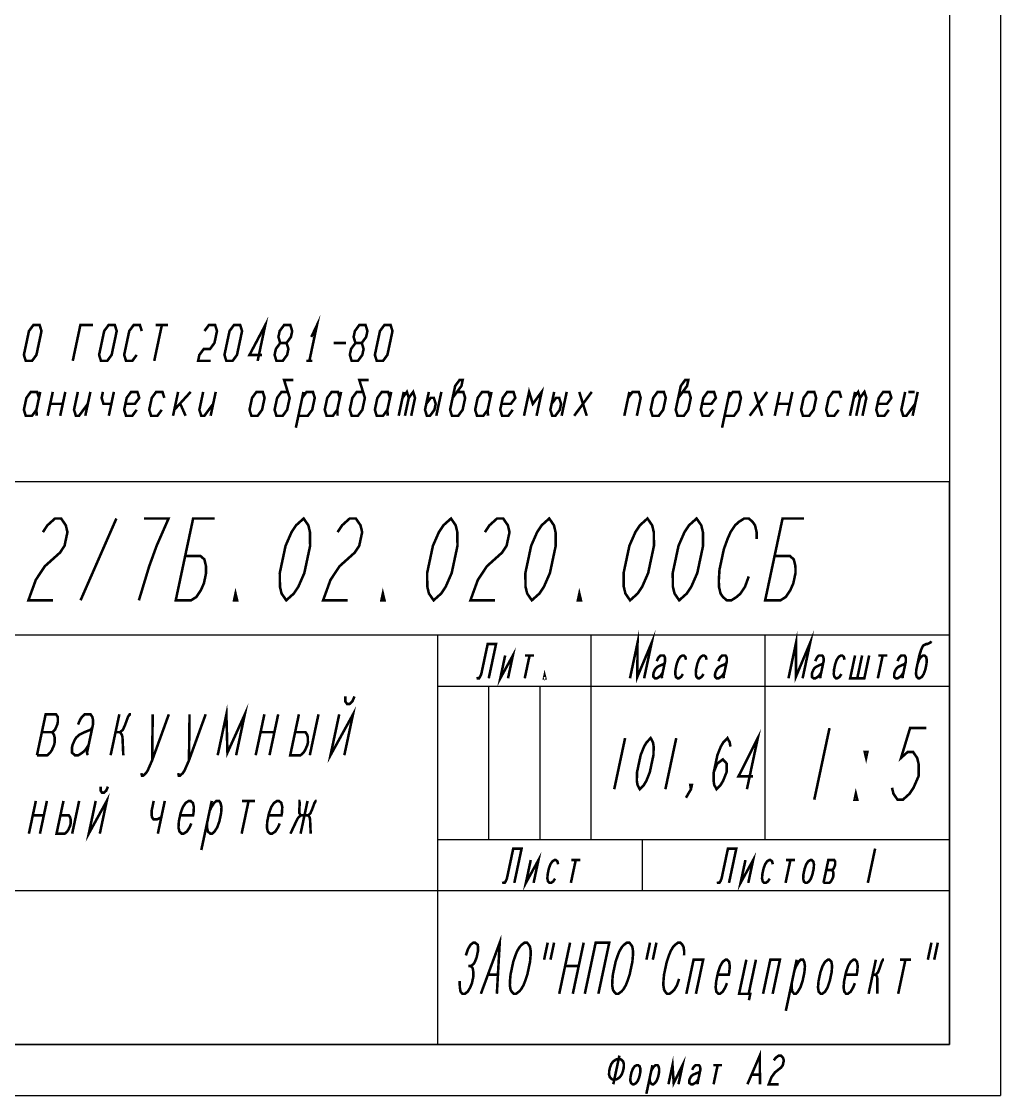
# Model space of a CAD drawing. Header units: millimetres. Extents: x 0 to 594, y 0 to 420.
# Drawn here: x 498.3 to 594, y 0 to 105 of the extents above; entities that cross this region are included whole.
import ezdxf

# ---------------------------------------------------------------- set-up
doc = ezdxf.new("R2010")
doc.units = ezdxf.units.MM
doc.header["$LTSCALE"] = 32.67
doc.layers.get('0').update_dxf_attribs({"linetype": 'CONTINUOUS'})

msp = doc.modelspace()

# ---------------------------------------------------------------- linework, layer by layer
at = {"color": 7, "linetype": 'Continuous'}
for p, q in [((594, 420), (594, 0)), ((589, 415), (589, 5)), ((589, 60), (404, 60)), ((589, 5), (589, 60)), ((589, 45), (404, 45)), ((539, 5), (539, 45)), ((554, 25), (554, 45)), ((571, 25), (571, 45)), ((589, 40), (539, 40)), ((544, 25), (544, 40)), ((549, 25), (549, 40)), ((589, 25), (539, 25)), ((559, 20), (559, 25)), ((589, 20), (404, 20)), ((20, 5), (589, 5)), ((589, 5), (404, 5)), ((0, 0), (594, 0))]:
    msp.add_line(p, q, dxfattribs=at)
at = {"color": 2, "linetype": 'Continuous', "const_width": 0.25}
for points in [[(521.4055, 71.8199), (522.1495, 75.3199), (520.6108, 72.4032), (521.8358, 72.4032)], [(526.6484, 74.1532), (527.2026, 75.3199), (526.4587, 71.8199)], [(498.743, 71.8199), (498.5608, 72.4032), (499.0568, 74.7366), (499.487, 75.3199), (500.0995, 75.3199), (500.2817, 74.7366), (499.7858, 72.4032), (499.3555, 71.8199), (498.743, 71.8199)], [(503.3368, 71.8199), (504.0807, 75.3199), (505.3057, 75.3199)], [(506.0931, 71.8199), (505.9108, 72.4032), (506.4067, 74.7366), (506.837, 75.3199), (507.4495, 75.3199), (507.6318, 74.7366), (507.1358, 72.4032), (506.7056, 71.8199), (506.0931, 71.8199)], [(510.0818, 74.7366), (509.8995, 75.3199), (509.287, 75.3199), (508.8568, 74.7366), (508.3608, 72.4032), (508.5431, 71.8199), (509.1555, 71.8199), (509.5858, 72.4032)], [(512.0433, 75.3199), (511.2993, 71.8199)], [(511.4308, 75.3199), (512.6558, 75.3199)], [(516.2068, 74.7366), (516.637, 75.3199), (517.2495, 75.3199), (517.4317, 74.7366), (517.1838, 73.5699), (516.7535, 72.9866), (516.141, 72.9866), (515.7108, 72.4032), (515.5868, 71.8199), (516.8118, 71.8199)], [(518.3431, 71.8199), (518.1608, 72.4032), (518.6568, 74.7366), (519.087, 75.3199), (519.6995, 75.3199), (519.8818, 74.7366), (519.3858, 72.4032), (518.9556, 71.8199), (518.3431, 71.8199)], [(524.2275, 73.5699), (524.6578, 74.1532), (524.7818, 74.7366), (524.5995, 75.3199), (523.987, 75.3199), (523.5568, 74.7366), (523.4328, 74.1532), (523.615, 73.5699)], [(531.5775, 73.5699), (532.0078, 74.1532), (532.1318, 74.7366), (531.9495, 75.3199), (531.337, 75.3199), (530.9068, 74.7366), (530.7828, 74.1532), (530.965, 73.5699)], [(533.0431, 71.8199), (532.8608, 72.4032), (533.3567, 74.7366), (533.787, 75.3199), (534.3995, 75.3199), (534.5818, 74.7366), (534.0858, 72.4032), (533.6556, 71.8199), (533.0431, 71.8199)], [(523.2431, 71.8199), (523.8556, 71.8199), (524.2858, 72.4032), (524.4098, 72.9866), (524.2275, 73.5699), (523.615, 73.5699), (523.1848, 72.9866), (523.0608, 72.4032), (523.2431, 71.8199)], [(528.8213, 73.5699), (530.0463, 73.5699)], [(530.5931, 71.8199), (531.2055, 71.8199), (531.6358, 72.4032), (531.7598, 72.9866), (531.5775, 73.5699), (530.965, 73.5699), (530.5348, 72.9866), (530.4108, 72.4032), (530.5931, 71.8199)], [(526.1524, 71.8199), (526.7649, 71.8199)], [(524.3515, 68.7859), (523.739, 68.7859), (523.3088, 68.2026), (523.0608, 67.0359), (523.2431, 66.4526), (523.8556, 66.4526), (524.2858, 67.0359), (524.5338, 68.2026), (523.987, 69.9526), (524.9058, 69.9526)], [(531.7015, 68.7859), (531.089, 68.7859), (530.6588, 68.2026), (530.4108, 67.0359), (530.5931, 66.4526), (531.2055, 66.4526), (531.6358, 67.0359), (531.8838, 68.2026), (531.337, 69.9526), (532.2557, 69.9526)], [(540.4588, 68.2026), (541.3193, 69.3693), (541.4433, 69.9526), (541.137, 69.9526), (540.7068, 69.3693), (540.2108, 67.0359), (540.3931, 66.4526), (541.0056, 66.4526), (541.4358, 67.0359), (541.6838, 68.2026), (541.5015, 68.7859), (540.889, 68.7859)], [(547.4368, 66.4526), (547.9328, 68.7859), (548.2973, 67.6193), (549.1578, 68.7859), (548.6618, 66.4526)], [(562.5088, 68.2026), (563.3693, 69.3693), (563.4933, 69.9526), (563.187, 69.9526), (562.7568, 69.3693), (562.2608, 67.0359), (562.4431, 66.4526), (563.0556, 66.4526), (563.4858, 67.0359), (563.7338, 68.2026), (563.5515, 68.7859), (562.939, 68.7859)], [(500.0338, 68.2026), (499.8515, 68.7859), (499.239, 68.7859), (498.8088, 68.2026), (498.5608, 67.0359), (498.743, 66.4526), (499.3555, 66.4526), (499.7858, 67.0359)], [(500.1578, 68.7859), (499.7858, 67.0359), (499.8149, 66.4526)], [(500.8868, 66.4526), (501.3828, 68.7859)], [(502.6078, 68.7859), (502.1118, 66.4526)], [(503.8328, 68.7859), (503.4608, 67.0359), (503.643, 66.4526), (503.9493, 66.4526), (504.8098, 67.6193)], [(505.0578, 68.7859), (504.5618, 66.4526)], [(506.2828, 68.7859), (506.1588, 68.2026), (506.341, 67.6193), (507.1067, 67.6193)], [(507.3546, 68.7859), (506.8587, 66.4526)], [(508.4848, 67.6193), (509.4036, 67.6193), (509.8338, 68.2026), (509.6515, 68.7859), (509.039, 68.7859), (508.6088, 68.2026), (508.3608, 67.0359), (508.5431, 66.4526), (509.1555, 66.4526), (509.5858, 67.0359)], [(512.2838, 68.2026), (512.1015, 68.7859), (511.489, 68.7859), (511.0588, 68.2026), (510.8108, 67.0359), (510.9931, 66.4526), (511.6056, 66.4526), (512.0358, 67.0359)], [(513.6328, 68.7859), (513.1368, 66.4526)], [(513.2608, 67.0359), (514.8578, 68.7859)], [(516.0828, 68.7859), (515.7108, 67.0359), (515.893, 66.4526), (516.1993, 66.4526), (517.0598, 67.6193)], [(517.3078, 68.7859), (516.8118, 66.4526)], [(520.6108, 67.0359), (520.793, 66.4526), (521.4055, 66.4526), (521.8358, 67.0359), (522.0838, 68.2026), (521.9015, 68.7859), (521.289, 68.7859), (520.8588, 68.2026), (520.6108, 67.0359)], [(525.1388, 65.2859), (525.8828, 68.7859)], [(525.3868, 66.4526), (526.3055, 66.4526), (526.7358, 67.0359), (526.9838, 68.2026), (526.8015, 68.7859), (526.189, 68.7859), (525.7588, 68.2026)], [(529.4338, 68.2026), (529.2515, 68.7859), (528.639, 68.7859), (528.2088, 68.2026), (527.9608, 67.0359), (528.1431, 66.4526), (528.7556, 66.4526), (529.1858, 67.0359)], [(529.5578, 68.7859), (529.1858, 67.0359), (529.2149, 66.4526)], [(534.3338, 68.2026), (534.1515, 68.7859), (533.539, 68.7859), (533.1088, 68.2026), (532.8608, 67.0359), (533.0431, 66.4526), (533.6556, 66.4526), (534.0858, 67.0359)], [(534.4578, 68.7859), (534.0858, 67.0359), (534.1149, 66.4526)], [(535.1868, 66.4526), (535.6828, 68.7859)], [(535.5588, 68.2026), (535.989, 68.7859), (536.1713, 68.2026), (535.7993, 66.4526)], [(536.1713, 68.2026), (536.6015, 68.7859), (536.7838, 68.2026), (536.4118, 66.4526)], [(538.1328, 68.7859), (537.7608, 67.0359), (537.943, 66.4526), (538.2493, 66.4526), (538.6796, 67.0359), (538.8035, 67.6193), (538.6213, 68.2026), (538.315, 68.2026), (537.8848, 67.6193)], [(539.3578, 68.7859), (538.8618, 66.4526)], [(544.1338, 68.2026), (543.9515, 68.7859), (543.339, 68.7859), (542.9088, 68.2026), (542.6608, 67.0359), (542.843, 66.4526), (543.4555, 66.4526), (543.8858, 67.0359)], [(544.2578, 68.7859), (543.8858, 67.0359), (543.9149, 66.4526)], [(545.2348, 67.6193), (546.1535, 67.6193), (546.5838, 68.2026), (546.4015, 68.7859), (545.789, 68.7859), (545.3588, 68.2026), (545.1108, 67.0359), (545.2931, 66.4526), (545.9056, 66.4526), (546.3358, 67.0359)], [(550.3828, 68.7859), (550.0108, 67.0359), (550.1931, 66.4526), (550.4993, 66.4526), (550.9295, 67.0359), (551.0535, 67.6193), (550.8713, 68.2026), (550.565, 68.2026), (550.1348, 67.6193)], [(551.6078, 68.7859), (551.1118, 66.4526)], [(552.3368, 66.4526), (554.0578, 68.7859)], [(552.8328, 68.7859), (553.5618, 66.4526)], [(557.2368, 66.4526), (557.7328, 68.7859)], [(557.6088, 68.2026), (558.039, 68.7859), (558.6515, 68.7859), (558.8338, 68.2026), (558.4618, 66.4526)], [(559.8108, 67.0359), (559.993, 66.4526), (560.6056, 66.4526), (561.0358, 67.0359), (561.2838, 68.2026), (561.1015, 68.7859), (560.489, 68.7859), (560.0588, 68.2026), (559.8108, 67.0359)], [(564.8348, 67.6193), (565.7535, 67.6193), (566.1838, 68.2026), (566.0015, 68.7859), (565.389, 68.7859), (564.9588, 68.2026), (564.7108, 67.0359), (564.893, 66.4526), (565.5055, 66.4526), (565.9358, 67.0359)], [(566.7888, 65.2859), (567.5328, 68.7859)], [(567.0368, 66.4526), (567.9556, 66.4526), (568.3858, 67.0359), (568.6338, 68.2026), (568.4515, 68.7859), (567.839, 68.7859), (567.4088, 68.2026)], [(569.4868, 66.4526), (571.2078, 68.7859)], [(569.9828, 68.7859), (570.7118, 66.4526)], [(571.9368, 66.4526), (572.4328, 68.7859)], [(573.6578, 68.7859), (573.1618, 66.4526)], [(574.5108, 67.0359), (574.6931, 66.4526), (575.3055, 66.4526), (575.7358, 67.0359), (575.9838, 68.2026), (575.8015, 68.7859), (575.189, 68.7859), (574.7588, 68.2026), (574.5108, 67.0359)], [(578.4338, 68.2026), (578.2515, 68.7859), (577.639, 68.7859), (577.2088, 68.2026), (576.9608, 67.0359), (577.1431, 66.4526), (577.7556, 66.4526), (578.1858, 67.0359)], [(579.2868, 66.4526), (579.7828, 68.7859)], [(579.6588, 68.2026), (580.089, 68.7859), (580.2713, 68.2026), (579.8993, 66.4526)], [(580.2713, 68.2026), (580.7015, 68.7859), (580.8838, 68.2026), (580.5118, 66.4526)], [(581.9848, 67.6193), (582.9035, 67.6193), (583.3338, 68.2026), (583.1515, 68.7859), (582.539, 68.7859), (582.1088, 68.2026), (581.8608, 67.0359), (582.043, 66.4526), (582.6556, 66.4526), (583.0858, 67.0359)], [(584.6828, 68.7859), (584.3108, 67.0359), (584.4931, 66.4526), (584.7993, 66.4526), (585.6598, 67.6193)], [(584.989, 68.7859), (585.6015, 68.7859)], [(585.9078, 68.7859), (585.4118, 66.4526)], [(501.1348, 67.6193), (502.3598, 67.6193)], [(513.8442, 67.6193), (514.3618, 66.4526)], [(572.1848, 67.6193), (573.4098, 67.6193)], [(500.417, 55.0773), (500.8587, 55.744), (501.6004, 56.4106), (502.2005, 56.4106), (502.6588, 55.744), (502.817, 55.0773), (502.5336, 53.744), (502.0919, 53.0773), (501.3502, 52.4106), (500.6085, 51.744), (499.7251, 50.4106), (499, 48.4106), (501.4, 48.4106)], [(504.1, 48.4106), (507.6004, 56.4106)], [(509.8, 48.4106), (510.8085, 51.744), (511.5336, 53.744), (512.117, 55.0773), (512.7005, 56.4106), (510.3005, 56.4106)], [(514.3211, 52.744), (515.8211, 52.744), (516.2002, 52.4106), (516.3585, 51.744), (516.3668, 51.0773), (516.1543, 50.0773), (515.8626, 49.4106), (515.4208, 48.744), (514.9, 48.4106), (513.4, 48.4106), (515.1005, 56.4106), (517.2004, 56.4106)], [(524.2, 48.4106), (523.7417, 49.0773), (523.5834, 49.744), (523.5668, 51.0773), (524.1337, 53.744), (524.717, 55.0773), (525.1588, 55.744), (525.9005, 56.4106), (526.3588, 55.744), (526.517, 55.0773), (526.5337, 53.744), (525.9668, 51.0773), (525.3834, 49.744), (524.9417, 49.0773), (524.2, 48.4106)], [(529.2171, 55.0773), (529.6587, 55.744), (530.4005, 56.4106), (531.0005, 56.4106), (531.4587, 55.744), (531.6171, 55.0773), (531.3337, 53.744), (530.8919, 53.0773), (530.1502, 52.4106), (529.4085, 51.744), (528.5251, 50.4106), (527.8, 48.4106), (530.2, 48.4106)], [(538.6, 48.4106), (538.1417, 49.0773), (537.9834, 49.744), (537.9668, 51.0773), (538.5336, 53.744), (539.117, 55.0773), (539.5588, 55.744), (540.3005, 56.4106), (540.7588, 55.744), (540.9171, 55.0773), (540.9336, 53.744), (540.3668, 51.0773), (539.7834, 49.744), (539.3417, 49.0773), (538.6, 48.4106)], [(543.6171, 55.0773), (544.0588, 55.744), (544.8005, 56.4106), (545.4004, 56.4106), (545.8587, 55.744), (546.0171, 55.0773), (545.7336, 53.744), (545.2919, 53.0773), (544.5502, 52.4106), (543.8085, 51.744), (542.9251, 50.4106), (542.2, 48.4106), (544.6, 48.4106)], [(548.2, 48.4106), (547.7417, 49.0773), (547.5834, 49.744), (547.5668, 51.0773), (548.1336, 53.744), (548.717, 55.0773), (549.1588, 55.744), (549.9005, 56.4106), (550.3588, 55.744), (550.5171, 55.0773), (550.5336, 53.744), (549.9668, 51.0773), (549.3834, 49.744), (548.9417, 49.0773), (548.2, 48.4106)], [(557.8, 48.4106), (557.3417, 49.0773), (557.1834, 49.744), (557.1668, 51.0773), (557.7336, 53.744), (558.317, 55.0773), (558.7587, 55.744), (559.5005, 56.4106), (559.9587, 55.744), (560.1171, 55.0773), (560.1336, 53.744), (559.5668, 51.0773), (558.9834, 49.744), (558.5417, 49.0773), (557.8, 48.4106)], [(562.6, 48.4106), (562.1417, 49.0773), (561.9834, 49.744), (561.9668, 51.0773), (562.5336, 53.744), (563.117, 55.0773), (563.5587, 55.744), (564.3004, 56.4106), (564.7587, 55.744), (564.9171, 55.0773), (564.9336, 53.744), (564.3668, 51.0773), (563.7834, 49.744), (563.3417, 49.0773), (562.6, 48.4106)], [(570.1753, 54.4106), (570.1671, 55.0773), (570.0087, 55.744), (569.7796, 56.0773), (569.4004, 56.4106), (568.9505, 56.4106), (568.4296, 56.0773), (568.0588, 55.744), (567.617, 55.0773), (567.3253, 54.4106), (566.9628, 53.4106), (566.5377, 51.4106), (566.4751, 50.4106), (566.4834, 49.744), (566.6417, 49.0773), (566.8709, 48.744), (567.25, 48.4106), (567.7, 48.4106), (568.2209, 48.744), (568.5917, 49.0773), (569.0334, 49.744), (569.396, 50.744)], [(571.9211, 52.744), (573.4211, 52.744), (573.8002, 52.4106), (573.9585, 51.744), (573.9668, 51.0773), (573.7543, 50.0773), (573.4626, 49.4106), (573.0209, 48.744), (572.5, 48.4106), (571, 48.4106), (572.7004, 56.4106), (574.8005, 56.4106)], [(519.4, 48.4106), (519.1, 48.4106), (519.2417, 49.0773), (519.4, 48.4106)], [(533.8, 48.4106), (533.5, 48.4106), (533.6417, 49.0773), (533.8, 48.4106)], [(553, 48.4106), (552.7, 48.4106), (552.8417, 49.0773), (553, 48.4106)], [(557.7891, 40.7876), (558.5308, 44.2772), (558.5097, 40.9272), (559.9127, 44.2772), (559.1709, 40.7876)], [(573.2791, 40.7876), (574.0208, 44.2772), (573.9997, 40.9272), (575.4027, 44.2772), (574.6609, 40.7876)], [(542.8866, 40.9272), (542.9197, 40.7876), (543.0453, 40.7876), (543.1378, 40.9272), (543.26, 41.2063), (543.883, 44.1376), (544.6996, 44.1376), (543.9875, 40.7876)], [(585.887, 42.1834), (586.0388, 42.6022), (586.2238, 42.8813), (586.4419, 43.0209), (586.5675, 43.0209), (586.7263, 42.8813), (586.7926, 42.6022), (586.7664, 42.1834), (586.6477, 41.6251), (586.4959, 41.2063), (586.3109, 40.9272), (586.0928, 40.7876), (585.9672, 40.7876), (585.8084, 40.9272), (585.7421, 41.2063), (585.7683, 41.6251), (585.887, 42.1834), (586.065, 43.0209), (586.2465, 43.5792), (586.3687, 43.8584), (586.4612, 43.998), (586.7421, 44.1376), (586.8677, 44.1376), (587.1486, 44.2772), (587.2411, 44.4167)], [(545.5928, 43.0209), (545.1181, 40.7876), (546.3466, 43.0209), (545.8719, 40.7876)], [(547.9797, 43.0209), (547.505, 40.7876)], [(547.54, 43.0209), (548.4194, 43.0209)], [(560.4063, 42.4626), (560.5285, 42.7417), (560.621, 42.8813), (560.7763, 43.0209), (561.0903, 43.0209), (561.1863, 42.8813), (561.2194, 42.7417), (561.2229, 42.4626), (560.8965, 40.9272), (560.9297, 40.7876)], [(563.2626, 42.6022), (563.1963, 42.8813), (563.0375, 43.0209), (562.9119, 43.0209), (562.6938, 42.8813), (562.5088, 42.6022), (562.357, 42.1834), (562.2383, 41.6251), (562.2121, 41.2063), (562.2784, 40.9272), (562.4372, 40.7876), (562.5628, 40.7876), (562.7809, 40.9272), (562.9659, 41.2063)], [(565.2726, 42.6022), (565.2063, 42.8813), (565.0475, 43.0209), (564.9219, 43.0209), (564.7038, 42.8813), (564.5188, 42.6022), (564.367, 42.1834), (564.2483, 41.6251), (564.2221, 41.2063), (564.2884, 40.9272), (564.4472, 40.7876), (564.5728, 40.7876), (564.7909, 40.9272), (564.9759, 41.2063)], [(566.4364, 42.4626), (566.5585, 42.7417), (566.651, 42.8813), (566.8063, 43.0209), (567.1203, 43.0209), (567.2163, 42.8813), (567.2494, 42.7417), (567.2529, 42.4626), (566.9266, 40.9272), (566.9597, 40.7876)], [(575.8963, 42.4626), (576.0185, 42.7417), (576.111, 42.8813), (576.2663, 43.0209), (576.5803, 43.0209), (576.6763, 42.8813), (576.7094, 42.7417), (576.7129, 42.4626), (576.3865, 40.9272), (576.4197, 40.7876)], [(578.7526, 42.6022), (578.6863, 42.8813), (578.5275, 43.0209), (578.4019, 43.0209), (578.1838, 42.8813), (577.9988, 42.6022), (577.847, 42.1834), (577.7283, 41.6251), (577.7021, 41.2063), (577.7684, 40.9272), (577.9272, 40.7876), (578.0528, 40.7876), (578.2709, 40.9272), (578.4559, 41.2063)], [(579.7838, 43.0209), (579.3091, 40.7876), (580.6909, 40.7876), (581.1657, 43.0209)], [(580.4747, 43.0209), (580, 40.7876)], [(582.4847, 43.0209), (582.01, 40.7876)], [(582.045, 43.0209), (582.9244, 43.0209)], [(583.9363, 42.4626), (584.0585, 42.7417), (584.151, 42.8813), (584.3063, 43.0209), (584.6203, 43.0209), (584.7163, 42.8813), (584.7494, 42.7417), (584.7529, 42.4626), (584.4265, 40.9272), (584.4597, 40.7876)], [(561.1932, 42.323), (561.1008, 42.1834), (560.757, 42.0438), (560.4761, 41.9042), (560.3208, 41.7647), (560.2283, 41.6251), (560.1062, 41.3459), (560.0765, 41.2063), (560.08, 40.9272), (560.2388, 40.7876), (560.4272, 40.7876), (560.6453, 40.9272), (560.8006, 41.0667), (560.9855, 41.3459)], [(567.2232, 42.323), (567.1307, 42.1834), (566.787, 42.0438), (566.5061, 41.9042), (566.3508, 41.7647), (566.2583, 41.6251), (566.1362, 41.3459), (566.1065, 41.2063), (566.11, 40.9272), (566.2687, 40.7876), (566.4572, 40.7876), (566.6753, 40.9272), (566.8306, 41.0667), (567.0156, 41.3459)], [(576.6833, 42.323), (576.5908, 42.1834), (576.247, 42.0438), (575.9661, 41.9042), (575.8108, 41.7647), (575.7183, 41.6251), (575.5962, 41.3459), (575.5665, 41.2063), (575.57, 40.9272), (575.7287, 40.7876), (575.9172, 40.7876), (576.1353, 40.9272), (576.2906, 41.0667), (576.4755, 41.3459)], [(584.7232, 42.323), (584.6308, 42.1834), (584.287, 42.0438), (584.0061, 41.9042), (583.8508, 41.7647), (583.7583, 41.6251), (583.6362, 41.3459), (583.6065, 41.2063), (583.61, 40.9272), (583.7688, 40.7876), (583.9572, 40.7876), (584.1753, 40.9272), (584.3306, 41.0667), (584.5155, 41.3459)], [(549.515, 40.7876), (549.3894, 40.7876), (549.4487, 41.0667), (549.515, 40.7876)], [(529.9722, 39.0168), (529.9784, 38.5168), (530.1503, 38.2668), (530.3753, 38.2668), (530.6534, 38.5168), (530.8722, 39.0168)], [(517.5, 33.2668), (518.3502, 37.2668), (518.4531, 33.5168), (520.1502, 37.2668), (519.3, 33.2668)], [(529.3752, 37.2668), (528.525, 33.2668), (530.7252, 37.2668), (529.875, 33.2668)], [(499.8375, 33.2668), (500.6877, 37.2668), (501.7002, 37.2668), (501.8721, 37.0168), (501.8783, 36.5168), (501.8252, 36.2668), (501.6064, 35.7668), (501.3282, 35.5168), (500.3158, 35.5168)], [(503.8502, 36.2668), (504.069, 36.7668), (504.2346, 37.0168), (504.5127, 37.2668), (505.0752, 37.2668), (505.2471, 37.0168), (505.3065, 36.7668), (505.3127, 36.2668), (504.7282, 33.5168), (504.7875, 33.2668)], [(507.8877, 37.2668), (507.0375, 33.2668)], [(507.5158, 35.5168), (507.7408, 35.5168), (507.9657, 35.5168), (508.2439, 35.7668), (508.4627, 36.2668), (508.7346, 37.0168), (508.9002, 37.2668), (509.0127, 37.2668)], [(510.0405, 31.5168), (510.0999, 31.2668), (510.2124, 31.2668), (510.4905, 31.5168), (510.6562, 31.7668), (511.0937, 32.7668), (512.7252, 37.2668)], [(511.1502, 37.2668), (511.0937, 32.7668)], [(513.6405, 31.5168), (513.6999, 31.2668), (513.8124, 31.2668), (514.0905, 31.5168), (514.2562, 31.7668), (514.6937, 32.7668), (516.3252, 37.2668)], [(514.7502, 37.2668), (514.6937, 32.7668)], [(522.0627, 37.2668), (521.2125, 33.2668)], [(523.4127, 37.2668), (522.5625, 33.2668)], [(525.4377, 37.2668), (524.5875, 33.2668), (525.6, 33.2668), (525.8781, 33.5168), (526.0438, 33.7668), (526.2626, 34.2668), (526.3157, 34.5168), (526.3095, 35.0168), (526.2501, 35.2668), (526.0783, 35.5168), (525.0658, 35.5168)], [(527.3502, 37.2668), (526.5, 33.2668)], [(505.2595, 36.0168), (505.0939, 35.7668), (504.4782, 35.5168), (503.9751, 35.2668), (503.697, 35.0168), (503.5313, 34.7668), (503.3125, 34.2668), (503.2594, 34.0168), (503.2656, 33.5168), (503.55, 33.2668), (503.8875, 33.2668), (504.2782, 33.5168), (504.5563, 33.7668), (504.8876, 34.2668)], [(569.2187, 29.9441), (570.2815, 34.9442), (568.3907, 31.1941), (569.7969, 31.1941)], [(577.2879, 35.9218), (575.8, 28.9218)], [(586.7379, 35.9218), (585.1629, 35.9218), (584.2804, 33.0051), (584.9294, 33.5885), (585.4544, 33.5885), (585.8554, 33.0051), (585.9939, 32.4218), (586.0085, 31.2551), (585.498, 30.0885), (585.1115, 29.5051), (584.4625, 28.9218), (583.9375, 28.9218), (583.5365, 29.5051), (583.398, 30.0885)], [(499.8375, 33.2668), (500.85, 33.2668), (501.1282, 33.5168), (501.2938, 33.7668), (501.5126, 34.2668), (501.5657, 34.5168), (501.5595, 35.0168), (501.5001, 35.2668), (501.3282, 35.5168)], [(507.9657, 35.5168), (508.1376, 35.2668), (508.197, 35.0168), (508.275, 33.2668)], [(521.6908, 35.5168), (523.0407, 35.5168)], [(557.3128, 34.9442), (556.25, 29.9441)], [(558.75, 29.9441), (558.526, 30.3608), (558.4584, 30.7775), (558.4793, 31.6108), (558.8335, 33.2775), (559.1669, 34.1108), (559.4117, 34.5275), (559.8128, 34.9442), (560.0367, 34.5275), (560.1044, 34.1108), (560.0835, 33.2775), (559.7293, 31.6108), (559.3959, 30.7775), (559.1511, 30.3608), (558.75, 29.9441)], [(562.3128, 34.9442), (561.25, 29.9441)], [(565.9793, 31.6108), (566.3127, 32.4441), (566.87, 32.8608), (567.2501, 32.4441), (567.2292, 31.6108), (566.8959, 30.7775), (566.6511, 30.3608), (566.25, 29.9441), (566.0261, 30.3608), (565.9584, 30.7775), (565.9793, 31.6108), (566.3335, 33.2775), (566.6669, 34.1108), (566.9117, 34.5275), (567.3128, 34.9442), (567.5367, 34.5275), (567.6044, 34.1108)], [(580.9919, 33.5885), (580.8679, 33.0051), (580.7294, 33.5885), (580.9919, 33.5885)], [(563.75, 29.9441), (563.6823, 30.3608), (563.8385, 30.3608), (563.75, 29.9441), (563.2604, 29.1108)], [(505.5802, 28.7992), (504.9, 25.5992), (506.6602, 28.7992), (505.98, 25.5992)], [(506.0578, 30.1992), (506.0627, 29.7992), (506.2002, 29.5992), (506.3802, 29.5992), (506.6027, 29.7992), (506.7777, 30.1992)], [(580, 28.9218), (579.7375, 28.9218), (579.8615, 29.5051), (580, 28.9218)], [(499.7302, 28.7992), (499.05, 25.5992)], [(500.8102, 28.7992), (500.13, 25.5992)], [(502.4302, 28.7992), (501.75, 25.5992), (502.56, 25.5992), (502.7825, 25.7992), (502.915, 25.9992), (503.09, 26.3992), (503.1326, 26.5992), (503.1276, 26.9992), (503.0801, 27.1992), (502.9426, 27.3992), (502.1326, 27.3992)], [(503.9602, 28.7992), (503.28, 25.5992)], [(511.2502, 28.7992), (511.0376, 27.7992), (511.0426, 27.3992), (511.0901, 27.1992), (511.2276, 26.9992), (511.5876, 26.9992), (511.9901, 27.1992)], [(512.3302, 28.7992), (511.65, 25.5992)], [(514.9226, 26.5992), (514.7476, 26.1992), (514.4825, 25.7992), (514.17, 25.5992), (513.99, 25.5992), (513.7625, 25.7992), (513.6675, 26.1992), (513.7051, 26.7992), (513.8751, 27.5992), (514.0926, 28.1992), (514.3577, 28.5992), (514.6702, 28.7992), (514.8502, 28.7992), (515.0777, 28.5992), (515.1726, 28.1992), (515.1351, 27.5992), (515.0926, 27.3992), (513.8326, 27.3992)], [(516.9202, 28.7992), (515.8999, 23.9992)], [(516.7076, 27.7992), (516.8826, 28.1992), (517.1477, 28.5992), (517.3702, 28.7992), (517.6402, 28.7992), (517.7777, 28.5992), (517.8726, 28.1992), (517.8351, 27.5992), (517.6651, 26.7992), (517.4475, 26.1992), (517.1825, 25.7992), (516.96, 25.5992), (516.78, 25.5992), (516.5525, 25.7992), (516.4575, 26.1992), (516.4525, 26.5992)], [(520.5202, 28.7992), (519.84, 25.5992)], [(519.8902, 28.7992), (521.1502, 28.7992)], [(523.5626, 26.5992), (523.3875, 26.1992), (523.1225, 25.7992), (522.81, 25.5992), (522.63, 25.5992), (522.4025, 25.7992), (522.3075, 26.1992), (522.3451, 26.7992), (522.5151, 27.5992), (522.7327, 28.1992), (522.9977, 28.5992), (523.3102, 28.7992), (523.4902, 28.7992), (523.7177, 28.5992), (523.8126, 28.1992), (523.7751, 27.5992), (523.7326, 27.3992), (522.4726, 27.3992)], [(525.3802, 28.7992), (525.4702, 28.7992), (525.5177, 28.5992), (525.4801, 27.9992), (525.4851, 27.5992), (525.6226, 27.3992), (526.3426, 27.3992), (526.5651, 27.5992), (526.7401, 27.9992), (526.9577, 28.5992), (527.0902, 28.7992), (527.1802, 28.7992)], [(526.2802, 28.7992), (525.8976, 26.9992), (525.6, 25.5992)], [(499.4326, 27.3992), (500.5126, 27.3992)], [(524.61, 25.5992), (525.2676, 26.9992), (525.4001, 27.1992), (525.6226, 27.3992)], [(526.3426, 27.3992), (526.4801, 27.1992), (526.5276, 26.9992), (526.59, 25.5992)], [(545.3866, 20.9272), (545.4197, 20.7876), (545.5453, 20.7876), (545.6378, 20.9272), (545.7599, 21.2063), (546.383, 24.1376), (547.1996, 24.1376), (546.4875, 20.7876)], [(566.3665, 20.9272), (566.3997, 20.7876), (566.5253, 20.7876), (566.6178, 20.9272), (566.74, 21.2063), (567.363, 24.1376), (568.1796, 24.1376), (567.4675, 20.7876)], [(581.7471, 24.1376), (581.035, 20.7876)], [(548.0928, 23.0209), (547.6181, 20.7876), (548.8466, 23.0209), (548.3719, 20.7876)], [(550.7676, 22.6022), (550.7013, 22.8813), (550.5425, 23.0209), (550.4169, 23.0209), (550.1988, 22.8813), (550.0138, 22.6022), (549.862, 22.1834), (549.7433, 21.6251), (549.7171, 21.2063), (549.7834, 20.9272), (549.9422, 20.7876), (550.0678, 20.7876), (550.2859, 20.9272), (550.4709, 21.2063)], [(552.4897, 23.0209), (552.015, 20.7876)], [(552.05, 23.0209), (552.9294, 23.0209)], [(569.0728, 23.0209), (568.5981, 20.7876), (569.8266, 23.0209), (569.3519, 20.7876)], [(571.7476, 22.6022), (571.6813, 22.8813), (571.5225, 23.0209), (571.3969, 23.0209), (571.1788, 22.8813), (570.9938, 22.6022), (570.842, 22.1834), (570.7233, 21.6251), (570.6971, 21.2063), (570.7634, 20.9272), (570.9222, 20.7876), (571.0478, 20.7876), (571.2659, 20.9272), (571.4509, 21.2063)], [(573.4697, 23.0209), (572.995, 20.7876)], [(573.03, 23.0209), (573.9094, 23.0209)], [(574.862, 22.1834), (575.0138, 22.6022), (575.1988, 22.8813), (575.4169, 23.0209), (575.5425, 23.0209), (575.7013, 22.8813), (575.7676, 22.6022), (575.7414, 22.1834), (575.6227, 21.6251), (575.4709, 21.2063), (575.2859, 20.9272), (575.0678, 20.7876), (574.9422, 20.7876), (574.7834, 20.9272), (574.7171, 21.2063), (574.7433, 21.6251), (574.862, 22.1834)], [(576.7009, 20.7876), (577.1756, 23.0209), (577.741, 23.0209), (577.8369, 22.8813), (577.8404, 22.6022), (577.8107, 22.4626), (577.6886, 22.1834), (577.5333, 22.0438), (576.968, 22.0438)], [(576.7009, 20.7876), (577.2662, 20.7876), (577.4215, 20.9272), (577.514, 21.0667), (577.6362, 21.3459), (577.6658, 21.4855), (577.6624, 21.7647), (577.6292, 21.9042), (577.5333, 22.0438)], [(543.2188, 9.9441), (545.0628, 14.9441), (544.7812, 9.9441)], [(541.7502, 13.6941), (541.9612, 14.3191), (542.206, 14.7358), (542.4847, 14.9441), (542.6409, 14.9441), (542.9091, 14.7358), (542.943, 14.5275), (542.9325, 14.1108), (542.7997, 13.4858), (542.633, 13.0692), (542.5106, 12.8608), (542.2319, 12.6525), (541.9976, 12.6525)], [(546.383, 13.0692), (546.1173, 11.8192), (546.0626, 11.1941), (546.0521, 10.7775), (546.1198, 10.3608), (546.2318, 10.1525), (546.4219, 9.9441), (546.6562, 9.9441), (546.9349, 10.1525), (547.1355, 10.3608), (547.3802, 10.7775), (547.5469, 11.1941), (547.7579, 11.8192), (548.0236, 13.0692), (548.0783, 13.6941), (548.0888, 14.1108), (548.0211, 14.5275), (547.9091, 14.7358), (547.719, 14.9441), (547.4847, 14.9441), (547.206, 14.7358), (547.0055, 14.5275), (546.7606, 14.1108), (546.5939, 13.6941), (546.383, 13.0692)], [(549.7503, 14.9441), (549.396, 13.2775)], [(550.3753, 14.9441), (550.021, 13.2775)], [(551.9378, 14.9441), (550.875, 9.9441)], [(553.2659, 14.9441), (552.2031, 9.9441)], [(553.375, 9.9441), (554.4378, 14.9441), (555.7659, 14.9441), (554.7031, 9.9441)], [(556.383, 13.0692), (556.1173, 11.8192), (556.0626, 11.1941), (556.0521, 10.7775), (556.1198, 10.3608), (556.2318, 10.1525), (556.4219, 9.9441), (556.6562, 9.9441), (556.9349, 10.1525), (557.1355, 10.3608), (557.3802, 10.7775), (557.5469, 11.1941), (557.7579, 11.8192), (558.0236, 13.0692), (558.0783, 13.6941), (558.0888, 14.1108), (558.0211, 14.5275), (557.9091, 14.7358), (557.719, 14.9441), (557.4847, 14.9441), (557.206, 14.7358), (557.0055, 14.5275), (556.7607, 14.1108), (556.594, 13.6941), (556.383, 13.0692)], [(559.7503, 14.9441), (559.396, 13.2775)], [(560.3753, 14.9441), (560.021, 13.2775)], [(563.0783, 13.6941), (563.0888, 14.1108), (563.0211, 14.5275), (562.9091, 14.7358), (562.719, 14.9441), (562.4846, 14.9441), (562.206, 14.7358), (562.0055, 14.5275), (561.7606, 14.1108), (561.594, 13.6941), (561.383, 13.0692), (561.1173, 11.8192), (561.0626, 11.1941), (561.0521, 10.7775), (561.1198, 10.3608), (561.2318, 10.1525), (561.4219, 9.9441), (561.6563, 9.9441), (561.9349, 10.1525), (562.1354, 10.3608), (562.3803, 10.7775), (562.5912, 11.4025)], [(587.2503, 14.9441), (586.896, 13.2775)], [(587.8753, 14.9441), (587.521, 13.2775)], [(541.1407, 11.1941), (541.1641, 10.5691), (541.2318, 10.1525), (541.4219, 9.9441), (541.6563, 9.9441), (541.9349, 10.1525), (542.1797, 10.5691), (542.3464, 10.9858), (542.4793, 11.6108), (542.4897, 12.0275), (542.422, 12.4441), (542.2319, 12.6525)], [(551.4507, 12.6525), (552.7788, 12.6525)], [(563.2969, 9.9441), (564.0054, 13.2775), (564.9429, 13.2775), (564.2344, 9.9441)], [(567.2683, 10.9858), (567.1016, 10.5691), (566.8568, 10.1525), (566.5781, 9.9441), (566.4219, 9.9441), (566.2318, 10.1525), (566.1641, 10.5691), (566.2188, 11.1941), (566.396, 12.0275), (566.6069, 12.6525), (566.8517, 13.0692), (567.1304, 13.2775), (567.2866, 13.2775), (567.4767, 13.0692), (567.5444, 12.6525), (567.4897, 12.0275), (567.4454, 11.8192), (566.3517, 11.8192)], [(569.1616, 13.2775), (568.4531, 9.9441), (569.5469, 9.9441), (569.414, 9.3191)], [(569.3906, 9.9441), (570.0991, 13.2775)], [(570.7969, 9.9441), (571.5054, 13.2775), (572.4429, 13.2775), (571.7344, 9.9441)], [(574.0835, 13.2775), (573.0207, 8.2775)], [(573.8621, 12.2358), (574.0288, 12.6525), (574.2736, 13.0692), (574.4741, 13.2775), (574.7085, 13.2775), (574.8205, 13.0692), (574.8882, 12.6525), (574.8335, 12.0275), (574.6563, 11.1941), (574.4453, 10.5691), (574.2005, 10.1525), (574, 9.9441), (573.8437, 9.9441), (573.6537, 10.1525), (573.586, 10.5691), (573.5964, 10.9858)], [(576.3959, 12.0275), (576.6069, 12.6525), (576.8517, 13.0692), (577.1304, 13.2775), (577.2866, 13.2775), (577.4767, 13.0692), (577.5444, 12.6525), (577.4897, 12.0275), (577.3126, 11.1941), (577.1016, 10.5691), (576.8568, 10.1525), (576.5781, 9.9441), (576.4219, 9.9441), (576.2318, 10.1525), (576.1641, 10.5691), (576.2188, 11.1941), (576.3959, 12.0275)], [(579.7683, 10.9858), (579.6016, 10.5691), (579.3568, 10.1525), (579.0781, 9.9441), (578.9219, 9.9441), (578.7318, 10.1525), (578.6641, 10.5691), (578.7188, 11.1941), (578.896, 12.0275), (579.1069, 12.6525), (579.3517, 13.0692), (579.6304, 13.2775), (579.7866, 13.2775), (579.9768, 13.0692), (580.0444, 12.6525), (579.9897, 12.0275), (579.9454, 11.8192), (578.8517, 11.8192)], [(581.8179, 13.2775), (581.1094, 9.9441)], [(581.5079, 11.8192), (581.6642, 11.8192), (581.8204, 11.8192), (582.021, 12.0275), (582.1877, 12.4441), (582.3986, 13.0692), (582.521, 13.2775), (582.5991, 13.2775)], [(584.7085, 13.2775), (584, 9.9441)], [(584.1617, 13.2775), (585.2554, 13.2775)], [(543.9298, 11.8192), (544.8673, 11.8192)], [(581.8204, 11.8192), (581.9324, 11.6108), (581.9662, 11.4025), (581.9687, 9.9441)], [(569.2675, 1.1009), (570.4751, 3.9009), (570.4925, 1.1009)], [(556.8645, 3.5509), (556.497, 3.5509), (556.2885, 3.4342), (556.1412, 3.3176), (555.9691, 3.0842), (555.8334, 2.7342), (555.759, 2.3842), (555.7459, 2.0342), (555.8188, 1.8009), (555.9165, 1.6842), (556.0754, 1.5676), (556.443, 1.5676), (556.6515, 1.6842), (556.7988, 1.8009), (556.9709, 2.0342), (557.1065, 2.3842), (557.1809, 2.7342), (557.1941, 3.0842), (557.1212, 3.3176), (557.0235, 3.4342), (556.8645, 3.5509)], [(556.7551, 3.9009), (556.16, 1.1009)], [(561.55, 1.1009), (561.9468, 2.9676), (562.0648, 1.2176), (562.9268, 2.9676), (562.53, 1.1009)], [(571.846, 3.4342), (572.018, 3.6676), (572.3127, 3.9009), (572.5577, 3.9009), (572.7531, 3.6676), (572.826, 3.4342), (572.7268, 2.9676), (572.5547, 2.7342), (572.2601, 2.5009), (571.9655, 2.2676), (571.6213, 1.8009), (571.35, 1.1009), (572.33, 1.1009)], [(557.9392, 2.2676), (558.0749, 2.6176), (558.247, 2.8509), (558.4555, 2.9676), (558.578, 2.9676), (558.737, 2.8509), (558.8099, 2.6176), (558.7967, 2.2676), (558.6975, 1.8009), (558.5619, 1.4509), (558.3898, 1.2176), (558.1813, 1.1009), (558.0588, 1.1009), (557.8998, 1.2176), (557.8269, 1.4509), (557.84, 1.8009), (557.9392, 2.2676)], [(559.9868, 2.9676), (559.3916, 0.1676)], [(559.8628, 2.3842), (559.9736, 2.6176), (560.1457, 2.8509), (560.293, 2.9676), (560.4768, 2.9676), (560.5745, 2.8509), (560.6474, 2.6176), (560.6342, 2.2676), (560.535, 1.8009), (560.3994, 1.4509), (560.2273, 1.2176), (560.08, 1.1009), (559.9575, 1.1009), (559.7986, 1.2176), (559.7256, 1.4509), (559.714, 1.6842)], [(564.6403, 2.3842), (564.5542, 2.2676), (564.2232, 2.1509), (563.9534, 2.0342), (563.8061, 1.9176), (563.72, 1.8009), (563.6092, 1.5676), (563.5844, 1.4509), (563.596, 1.2176), (563.755, 1.1009), (563.9388, 1.1009), (564.1473, 1.2176), (564.2946, 1.3342), (564.4667, 1.5676)], [(563.8688, 2.5009), (563.9797, 2.7342), (564.0657, 2.8509), (564.213, 2.9676), (564.5193, 2.9676), (564.617, 2.8509), (564.6534, 2.7342), (564.6651, 2.5009), (564.3923, 1.2176), (564.4287, 1.1009)], [(565.928, 2.9676), (566.7855, 2.9676)], [(566.3568, 2.9676), (565.96, 1.1009)], [(569.7109, 2.0342), (570.4459, 2.0342)]]:
    msp.add_lwpolyline(points, dxfattribs=at)

doc.saveas('drawing.dxf')
